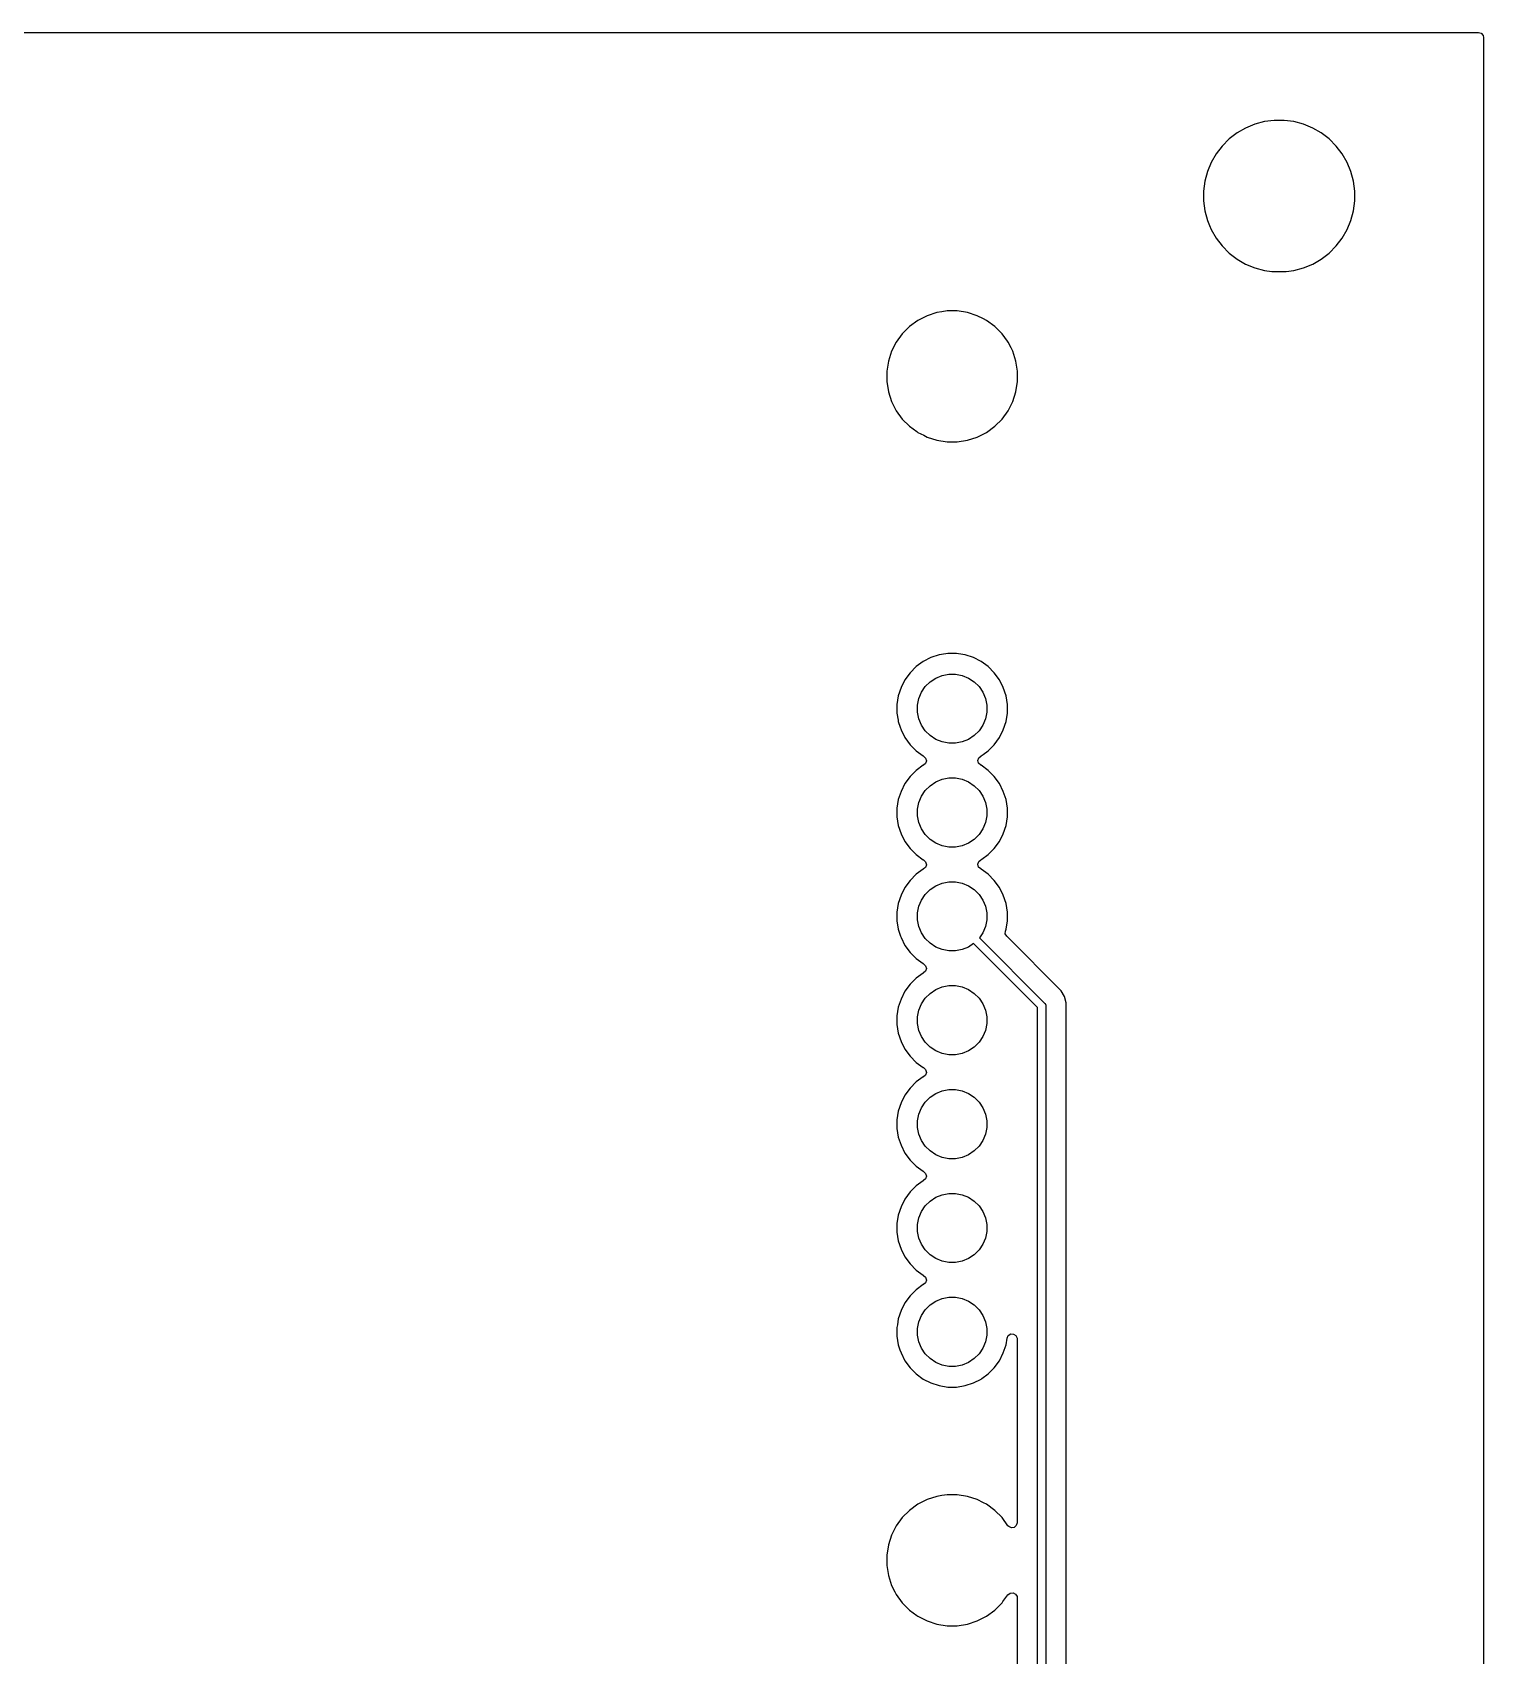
# Model space of a CAD drawing. Header units: millimetres. Extents: x 83.5 to 154.5, y -89 to -16.
# Drawn here: x 119 to 154.5, y -55.7 to -16 of the extents above; entities that cross this region are included whole.
import ezdxf

# ---------------------------------------------------------------- set-up
doc = ezdxf.new("R2010")
doc.units = ezdxf.units.MM
doc.layers.add('B.Cu', color=153, linetype='CONTINUOUS', true_color=0x4d7fc4)

msp = doc.modelspace()

# ---------------------------------------------------------------- linework, layer by layer
at = {"layer": 'B.Cu', "linetype": 'CONTINUOUS'}
for p, q in [((83.624, -16), (154.376, -16)), ((154.376, -16), (154.443039, -16.019685)), ((154.443039, -16.019685), (154.488794, -16.072489)), ((154.488794, -16.072489), (154.5, -16.124)), ((154.5, -16.124), (154.5, -88.874253)), ((148.903895, -18.243947), (148.679794, -18.336773)), ((149.138214, -18.181161), (148.903895, -18.243947)), ((149.378711, -18.1495), (149.138214, -18.181161)), ((149.378712, -18.1495), (149.378711, -18.1495)), ((149.621288, -18.1495), (149.378712, -18.1495)), ((149.621289, -18.1495), (149.621288, -18.1495)), ((149.861785, -18.181161), (149.621289, -18.1495)), ((150.096104, -18.243947), (149.861785, -18.181161)), ((150.320205, -18.336773), (150.096104, -18.243947)), ((148.277256, -18.605739), (148.105739, -18.777256)), ((148.277263, -18.605733), (148.277256, -18.605739)), ((148.469706, -18.458067), (148.277263, -18.605733)), ((148.679785, -18.336777), (148.469706, -18.458067)), ((148.679794, -18.336773), (148.679785, -18.336777)), ((150.320212, -18.336776), (150.320205, -18.336773)), ((150.530289, -18.458064), (150.320212, -18.336776)), ((150.530292, -18.458066), (150.530289, -18.458064)), ((150.530293, -18.458067), (150.530292, -18.458066)), ((150.722736, -18.605733), (150.530293, -18.458067)), ((150.722743, -18.605739), (150.722736, -18.605733)), ((150.89426, -18.777256), (150.722743, -18.605739)), ((147.958067, -18.969706), (147.836777, -19.179785)), ((148.105733, -18.777263), (147.958067, -18.969706)), ((148.105739, -18.777256), (148.105733, -18.777263)), ((150.894265, -18.777262), (150.89426, -18.777256)), ((151.041936, -18.969711), (150.894265, -18.777262)), ((151.163224, -19.179788), (151.041936, -18.969711)), ((147.743947, -19.403895), (147.681161, -19.638214)), ((147.836773, -19.179794), (147.743947, -19.403895)), ((147.836777, -19.179785), (147.836773, -19.179794)), ((151.256054, -19.4039), (151.163224, -19.179788)), ((151.318838, -19.638211), (151.256054, -19.4039)), ((147.681161, -19.638214), (147.6495, -19.878711)), ((151.3505, -19.878712), (151.318838, -19.638211)), ((147.6495, -19.878711), (147.6495, -20.121288)), ((147.6495, -20.121288), (147.681161, -20.361785)), ((151.318838, -20.361789), (151.3505, -20.121288)), ((151.3505, -20.121288), (151.3505, -19.878712)), ((147.681161, -20.361785), (147.743947, -20.596104)), ((147.743947, -20.596104), (147.7964, -20.722736)), ((151.163224, -20.820212), (151.256054, -20.5961)), ((151.256054, -20.5961), (151.318838, -20.361789)), ((147.7964, -20.722736), (147.836776, -20.820212)), ((147.836776, -20.820212), (147.958064, -21.030289)), ((147.958064, -21.030289), (147.958066, -21.030292)), ((147.958066, -21.030292), (147.958067, -21.030293)), ((147.958067, -21.030293), (148.105733, -21.222736)), ((150.894265, -21.222738), (151.041936, -21.030289)), ((151.041936, -21.030289), (151.163224, -20.820212)), ((148.105733, -21.222736), (148.105739, -21.222743)), ((148.105739, -21.222743), (148.277256, -21.39426)), ((148.277256, -21.39426), (148.277262, -21.394265)), ((148.277262, -21.394265), (148.469711, -21.541936)), ((150.530289, -21.541936), (150.722738, -21.394265)), ((150.722738, -21.394265), (150.894265, -21.222738)), ((148.469711, -21.541936), (148.679788, -21.663224)), ((148.679788, -21.663224), (148.9039, -21.756054)), ((148.9039, -21.756054), (149.138211, -21.818838)), ((149.138211, -21.818838), (149.318586, -21.842584)), ((149.669388, -21.844167), (149.861789, -21.818838)), ((149.861789, -21.818838), (150.0961, -21.756054)), ((150.0961, -21.756054), (150.320212, -21.663224)), ((150.320212, -21.663224), (150.530289, -21.541936)), ((149.318586, -21.842584), (149.378711, -21.8505)), ((149.378711, -21.8505), (149.378712, -21.8505)), ((149.378712, -21.8505), (149.621289, -21.8505)), ((149.621289, -21.8505), (149.669388, -21.844167)), ((140.885616, -22.92876), (140.661151, -23.043132)), ((141.125214, -22.85091), (140.885616, -22.92876)), ((141.249626, -22.831205), (141.125214, -22.85091)), ((141.374038, -22.8115), (141.249626, -22.831205)), ((141.625962, -22.8115), (141.374038, -22.8115)), ((141.874785, -22.85091), (141.625962, -22.8115)), ((142.114383, -22.92876), (141.874785, -22.85091)), ((142.268747, -23.007413), (142.114383, -22.92876)), ((142.338845, -23.04313), (142.268747, -23.007413)), ((140.279201, -23.36935), (140.131132, -23.573151)), ((140.279205, -23.369345), (140.279201, -23.36935)), ((140.457345, -23.191205), (140.279205, -23.369345)), ((140.45735, -23.191201), (140.457345, -23.191205)), ((140.661151, -23.043132), (140.45735, -23.191201)), ((142.338847, -23.043131), (142.338845, -23.04313)), ((142.338848, -23.043132), (142.338847, -23.043131)), ((142.542649, -23.191201), (142.338848, -23.043132)), ((142.542654, -23.191205), (142.542649, -23.191201)), ((142.720794, -23.369345), (142.542654, -23.191205)), ((142.720798, -23.36935), (142.720794, -23.369345)), ((142.849952, -23.547117), (142.720798, -23.36935)), ((140.01676, -23.797616), (139.93891, -24.037214)), ((140.131132, -23.573151), (140.01676, -23.797616)), ((142.86887, -23.573155), (142.849952, -23.547117)), ((142.941747, -23.716184), (142.86887, -23.573155)), ((142.983239, -23.797616), (142.941747, -23.716184)), ((142.983239, -23.797618), (142.983239, -23.797616)), ((142.983241, -23.797621), (142.983239, -23.797618)), ((143.06109, -24.037215), (142.983241, -23.797621)), ((139.93891, -24.037214), (139.8995, -24.286038)), ((143.1005, -24.286038), (143.06109, -24.037215)), ((139.8995, -24.286038), (139.8995, -24.537961)), ((139.8995, -24.537961), (139.93891, -24.786785)), ((143.06109, -24.786785), (143.1005, -24.537962)), ((143.1005, -24.537962), (143.1005, -24.286038)), ((139.93891, -24.786785), (140.01676, -25.026383)), ((142.983241, -25.026379), (143.06109, -24.786785)), ((140.01676, -25.026383), (140.131132, -25.250848)), ((140.131132, -25.250848), (140.279201, -25.454649)), ((142.720793, -25.454656), (142.86887, -25.250845)), ((142.86887, -25.250845), (142.983241, -25.026379)), ((140.279201, -25.454649), (140.279205, -25.454654)), ((140.279205, -25.454654), (140.457345, -25.632794)), ((140.457345, -25.632794), (140.45735, -25.632798)), ((140.45735, -25.632798), (140.635117, -25.761952)), ((140.635117, -25.761952), (140.661155, -25.78087)), ((140.661155, -25.78087), (140.804184, -25.853747)), ((142.114379, -25.895241), (142.338845, -25.78087)), ((142.338845, -25.78087), (142.542656, -25.632793)), ((142.542656, -25.632793), (142.720793, -25.454656)), ((140.804184, -25.853747), (140.885616, -25.895239)), ((140.885616, -25.895239), (140.885618, -25.895239)), ((140.885618, -25.895239), (140.885621, -25.895241)), ((140.885621, -25.895241), (141.125215, -25.97309)), ((141.125215, -25.97309), (141.374038, -26.0125)), ((141.374038, -26.0125), (141.374039, -26.0125)), ((141.374039, -26.0125), (141.625961, -26.0125)), ((141.625961, -26.0125), (141.625962, -26.0125)), ((141.625962, -26.0125), (141.874785, -25.97309)), ((141.874785, -25.97309), (142.114379, -25.895241)), ((140.981585, -31.288444), (140.792179, -31.384951)), ((141.18376, -31.222753), (140.981585, -31.288444)), ((141.345042, -31.197208), (141.18376, -31.222753)), ((141.393713, -31.1895), (141.345042, -31.197208)), ((141.606287, -31.1895), (141.393713, -31.1895)), ((141.654957, -31.197208), (141.606287, -31.1895)), ((141.81624, -31.222753), (141.654957, -31.197208)), ((141.816241, -31.222753), (141.81624, -31.222753)), ((141.816243, -31.222754), (141.816241, -31.222753)), ((142.018412, -31.288443), (141.816243, -31.222754)), ((142.018413, -31.288443), (142.018412, -31.288443)), ((142.018414, -31.288444), (142.018413, -31.288443)), ((142.20782, -31.384951), (142.018414, -31.288444)), ((140.46989, -31.660213), (140.344951, -31.832179)), ((140.620213, -31.50989), (140.46989, -31.660213)), ((140.792179, -31.384951), (140.620213, -31.50989)), ((141.099313, -31.790367), (141.253258, -31.726601)), ((141.253258, -31.726601), (141.416685, -31.694093)), ((141.416685, -31.694093), (141.583315, -31.694093)), ((141.583315, -31.694093), (141.746742, -31.726601)), ((141.746742, -31.726601), (141.900687, -31.790367)), ((142.379786, -31.50989), (142.20782, -31.384951)), ((142.530109, -31.660213), (142.379786, -31.50989)), ((142.655048, -31.832179), (142.530109, -31.660213)), ((140.248444, -32.021585), (140.182753, -32.22376)), ((140.344951, -31.832179), (140.248444, -32.021585)), ((140.686601, -32.293258), (140.750367, -32.139313)), ((140.750367, -32.139313), (140.842941, -32.000766)), ((140.842941, -32.000766), (140.960766, -31.882941)), ((140.960766, -31.882941), (141.099313, -31.790367)), ((141.900687, -31.790367), (142.039234, -31.882941)), ((142.039234, -31.882941), (142.157059, -32.000766)), ((142.157059, -32.000766), (142.249633, -32.139313)), ((142.249633, -32.139313), (142.313399, -32.293258)), ((142.655049, -31.832181), (142.655048, -31.832179)), ((142.655051, -31.832184), (142.655049, -31.832181)), ((142.751557, -32.021588), (142.655051, -31.832184)), ((142.817246, -32.223757), (142.751557, -32.021588)), ((140.182753, -32.22376), (140.1495, -32.433713)), ((140.1495, -32.433713), (140.1495, -32.646286)), ((140.654093, -32.456685), (140.686601, -32.293258)), ((140.654093, -32.623315), (140.654093, -32.456685)), ((142.313399, -32.293258), (142.345907, -32.456685)), ((142.345907, -32.456685), (142.345907, -32.623315)), ((142.8505, -32.433713), (142.817246, -32.223757)), ((142.8505, -32.646287), (142.8505, -32.433713)), ((140.1495, -32.646286), (140.177377, -32.822299)), ((140.177377, -32.822299), (140.182754, -32.856243)), ((140.182754, -32.856243), (140.227317, -32.993394)), ((140.686601, -32.786742), (140.654093, -32.623315)), ((140.750367, -32.940687), (140.686601, -32.786742)), ((140.842941, -33.079234), (140.750367, -32.940687)), ((142.249633, -32.940687), (142.157059, -33.079234)), ((142.313399, -32.786742), (142.249633, -32.940687)), ((142.345907, -32.623315), (142.313399, -32.786742)), ((142.751557, -33.058412), (142.817246, -32.856243)), ((142.817246, -32.856243), (142.8505, -32.646287)), ((140.227317, -32.993394), (140.248444, -33.058414)), ((140.248444, -33.058414), (140.344951, -33.24782)), ((140.344951, -33.24782), (140.46989, -33.419786)), ((140.960766, -33.197059), (140.842941, -33.079234)), ((141.099313, -33.289633), (140.960766, -33.197059)), ((141.253258, -33.353399), (141.099313, -33.289633)), ((141.900687, -33.289633), (141.746742, -33.353399)), ((142.039234, -33.197059), (141.900687, -33.289633)), ((142.157059, -33.079234), (142.039234, -33.197059)), ((142.530109, -33.419786), (142.655048, -33.24782)), ((142.655047, -33.24782), (142.655051, -33.247816)), ((142.655048, -33.24782), (142.655047, -33.24782)), ((142.655051, -33.247816), (142.751557, -33.058412)), ((140.46989, -33.419786), (140.620213, -33.570109)), ((140.620213, -33.570109), (140.792182, -33.69505)), ((140.792182, -33.69505), (140.800946, -33.699516)), ((140.800946, -33.699516), (140.851742, -33.747491)), ((141.416685, -33.385907), (141.253258, -33.353399)), ((141.583315, -33.385907), (141.416685, -33.385907)), ((141.746742, -33.353399), (141.583315, -33.385907)), ((142.131463, -33.804692), (142.153999, -33.738556)), ((142.153999, -33.738556), (142.199054, -33.699515)), ((142.199054, -33.699515), (142.207816, -33.695051)), ((142.207816, -33.695051), (142.260481, -33.656788)), ((142.260481, -33.656788), (142.379786, -33.570109)), ((142.379786, -33.570109), (142.379788, -33.570106)), ((142.379788, -33.570106), (142.379792, -33.570104)), ((142.379792, -33.570104), (142.530104, -33.419792)), ((142.530104, -33.419792), (142.530106, -33.419788)), ((142.530106, -33.419788), (142.530109, -33.419786)), ((140.620213, -34.04989), (140.46989, -34.200213)), ((140.792182, -33.924949), (140.620213, -34.04989)), ((140.800946, -33.920484), (140.792182, -33.924949)), ((140.845998, -33.881447), (140.800946, -33.920484)), ((140.868536, -33.815312), (140.845998, -33.881447)), ((140.851742, -33.747491), (140.868536, -33.815312)), ((142.148259, -33.872512), (142.131463, -33.804692)), ((142.199054, -33.920485), (142.148259, -33.872512)), ((142.207115, -33.924591), (142.199054, -33.920485)), ((142.20782, -33.924951), (142.207115, -33.924591)), ((142.379786, -34.04989), (142.20782, -33.924951)), ((142.530109, -34.200213), (142.379786, -34.04989)), ((140.344951, -34.372179), (140.248444, -34.561585)), ((140.46989, -34.200213), (140.344951, -34.372179)), ((140.842941, -34.540766), (140.960766, -34.422941)), ((140.960766, -34.422941), (141.099313, -34.330367)), ((141.099313, -34.330367), (141.253258, -34.266601)), ((141.253258, -34.266601), (141.416685, -34.234093)), ((141.416685, -34.234093), (141.583315, -34.234093)), ((141.583315, -34.234093), (141.746742, -34.266601)), ((141.746742, -34.266601), (141.900687, -34.330367)), ((141.900687, -34.330367), (142.039234, -34.422941)), ((142.039234, -34.422941), (142.157059, -34.540766)), ((142.655048, -34.372179), (142.530109, -34.200213)), ((142.655049, -34.372181), (142.655048, -34.372179)), ((142.655051, -34.372184), (142.655049, -34.372181)), ((142.751557, -34.561588), (142.655051, -34.372184)), ((140.182753, -34.76376), (140.1495, -34.973713)), ((140.248444, -34.561585), (140.182753, -34.76376)), ((140.654093, -34.996685), (140.686601, -34.833258)), ((140.686601, -34.833258), (140.750367, -34.679313)), ((140.750367, -34.679313), (140.842941, -34.540766)), ((142.157059, -34.540766), (142.249633, -34.679313)), ((142.249633, -34.679313), (142.313399, -34.833258)), ((142.313399, -34.833258), (142.345907, -34.996685)), ((142.817246, -34.763757), (142.751557, -34.561588)), ((142.8505, -34.973713), (142.817246, -34.763757)), ((140.1495, -34.973713), (140.1495, -35.186286)), ((140.1495, -35.186286), (140.182753, -35.396239)), ((140.654093, -35.163315), (140.654093, -34.996685)), ((140.686601, -35.326742), (140.654093, -35.163315)), ((140.750367, -35.480687), (140.686601, -35.326742)), ((142.313399, -35.326742), (142.249633, -35.480687)), ((142.345907, -35.163315), (142.313399, -35.326742)), ((142.345907, -34.996685), (142.345907, -35.163315)), ((142.817246, -35.396243), (142.8505, -35.186287)), ((142.8505, -35.186287), (142.8505, -34.973713)), ((140.182753, -35.396239), (140.248444, -35.598414)), ((140.248444, -35.598414), (140.344951, -35.78782)), ((140.842941, -35.619234), (140.750367, -35.480687)), ((140.960766, -35.737059), (140.842941, -35.619234)), ((142.157059, -35.619234), (142.039234, -35.737059)), ((142.249633, -35.480687), (142.157059, -35.619234)), ((142.655051, -35.787816), (142.751557, -35.598412)), ((142.751557, -35.598412), (142.817246, -35.396243)), ((140.344951, -35.78782), (140.46989, -35.959786)), ((140.46989, -35.959786), (140.620213, -36.110109)), ((140.620213, -36.110109), (140.792182, -36.23505)), ((141.099313, -35.829633), (140.960766, -35.737059)), ((141.253258, -35.893399), (141.099313, -35.829633)), ((141.416685, -35.925907), (141.253258, -35.893399)), ((141.583315, -35.925907), (141.416685, -35.925907)), ((141.746742, -35.893399), (141.583315, -35.925907)), ((141.900687, -35.829633), (141.746742, -35.893399)), ((142.039234, -35.737059), (141.900687, -35.829633)), ((142.229789, -36.219086), (142.379786, -36.110109)), ((142.379786, -36.110109), (142.379788, -36.110106)), ((142.379788, -36.110106), (142.379792, -36.110104)), ((142.379792, -36.110104), (142.530104, -35.959792)), ((142.530104, -35.959792), (142.530106, -35.959788)), ((142.530106, -35.959788), (142.530109, -35.959786)), ((142.530109, -35.959786), (142.655048, -35.78782)), ((142.655047, -35.78782), (142.655051, -35.787816)), ((142.655048, -35.78782), (142.655047, -35.78782)), ((140.792182, -36.464949), (140.620213, -36.58989)), ((140.792182, -36.23505), (140.800946, -36.239516)), ((140.800946, -36.460484), (140.792182, -36.464949)), ((140.800946, -36.239516), (140.851742, -36.287491)), ((140.845998, -36.421447), (140.800946, -36.460484)), ((140.868536, -36.355312), (140.845998, -36.421447)), ((140.851742, -36.287491), (140.868536, -36.355312)), ((142.131463, -36.344692), (142.153999, -36.278556)), ((142.148259, -36.412512), (142.131463, -36.344692)), ((142.199054, -36.460485), (142.148259, -36.412512)), ((142.153999, -36.278556), (142.199054, -36.239515)), ((142.199054, -36.239515), (142.207816, -36.235051)), ((142.207115, -36.464591), (142.199054, -36.460485)), ((142.20782, -36.464951), (142.207115, -36.464591)), ((142.207816, -36.235051), (142.229789, -36.219086)), ((142.379786, -36.58989), (142.20782, -36.464951)), ((140.344951, -36.912179), (140.248444, -37.101585)), ((140.46989, -36.740213), (140.344951, -36.912179)), ((140.620213, -36.58989), (140.46989, -36.740213)), ((140.960766, -36.962941), (141.099313, -36.870367)), ((141.099313, -36.870367), (141.253258, -36.806601)), ((141.253258, -36.806601), (141.416685, -36.774093)), ((141.416685, -36.774093), (141.583315, -36.774093)), ((141.583315, -36.774093), (141.746742, -36.806601)), ((141.746742, -36.806601), (141.900687, -36.870367)), ((141.900687, -36.870367), (142.039234, -36.962941)), ((142.530109, -36.740213), (142.379786, -36.58989)), ((142.655048, -36.912179), (142.530109, -36.740213)), ((142.655049, -36.912181), (142.655048, -36.912179)), ((142.655051, -36.912184), (142.655049, -36.912181)), ((142.751557, -37.101588), (142.655051, -36.912184)), ((140.182753, -37.30376), (140.1495, -37.513713)), ((140.248444, -37.101585), (140.182753, -37.30376)), ((140.686601, -37.373258), (140.750367, -37.219313)), ((140.750367, -37.219313), (140.842941, -37.080766)), ((140.842941, -37.080766), (140.960766, -36.962941)), ((142.039234, -36.962941), (142.157059, -37.080766)), ((142.157059, -37.080766), (142.249633, -37.219313)), ((142.249633, -37.219313), (142.313399, -37.373258)), ((142.817246, -37.303757), (142.751557, -37.101588)), ((142.8505, -37.513713), (142.817246, -37.303757)), ((140.1495, -37.513713), (140.1495, -37.726286)), ((140.654093, -37.536685), (140.686601, -37.373258)), ((140.654093, -37.703315), (140.654093, -37.536685)), ((140.686601, -37.866742), (140.654093, -37.703315)), ((142.313399, -37.373258), (142.345907, -37.536685)), ((142.345907, -37.703315), (142.313399, -37.866742)), ((142.345907, -37.536685), (142.345907, -37.703315)), ((142.8505, -37.726287), (142.8505, -37.513713)), ((140.1495, -37.726286), (140.182753, -37.936239)), ((140.182753, -37.936239), (140.182753, -37.936241)), ((140.182753, -37.936241), (140.182754, -37.936243)), ((140.182754, -37.936243), (140.237431, -38.104522)), ((140.237431, -38.104522), (140.248444, -38.138414)), ((140.750367, -38.020687), (140.686601, -37.866742)), ((140.842941, -38.159234), (140.750367, -38.020687)), ((142.249633, -38.020687), (142.16651, -38.145088)), ((142.313399, -37.866742), (142.249633, -38.020687)), ((142.800272, -38.043199), (142.803507, -37.978523)), ((142.833757, -38.104522), (142.800272, -38.043199)), ((142.803507, -37.978523), (142.817246, -37.936243)), ((142.817246, -37.936243), (142.8505, -37.726287)), ((144.170518, -39.441282), (142.833757, -38.104522)), ((140.248444, -38.138414), (140.344951, -38.32782)), ((140.344951, -38.32782), (140.46989, -38.499786)), ((140.46989, -38.499786), (140.620213, -38.650109)), ((140.960766, -38.277059), (140.842941, -38.159234)), ((141.099313, -38.369633), (140.960766, -38.277059)), ((141.253258, -38.433399), (141.099313, -38.369633)), ((141.416685, -38.465907), (141.253258, -38.433399)), ((141.583315, -38.465907), (141.416685, -38.465907)), ((141.746742, -38.433399), (141.583315, -38.465907)), ((141.900687, -38.369633), (141.746742, -38.433399)), ((142.025088, -38.28651), (141.900687, -38.369633)), ((143.59, -39.851421), (142.025088, -38.28651)), ((142.16651, -38.145088), (143.760711, -39.73929)), ((140.620213, -38.650109), (140.792182, -38.77505)), ((140.792182, -38.77505), (140.800946, -38.779516)), ((140.800946, -38.779516), (140.851742, -38.827491)), ((140.868536, -38.895312), (140.845998, -38.961447)), ((140.851742, -38.827491), (140.868536, -38.895312)), ((140.46989, -39.280213), (140.344951, -39.452179)), ((140.620213, -39.12989), (140.46989, -39.280213)), ((140.792182, -39.004949), (140.620213, -39.12989)), ((140.800946, -39.000484), (140.792182, -39.004949)), ((140.845998, -38.961447), (140.800946, -39.000484)), ((140.248444, -39.641585), (140.182753, -39.84376)), ((140.344951, -39.452179), (140.248444, -39.641585)), ((140.750367, -39.759313), (140.842941, -39.620766)), ((140.842941, -39.620766), (140.960766, -39.502941)), ((140.960766, -39.502941), (141.099313, -39.410367)), ((141.099313, -39.410367), (141.253258, -39.346601)), ((141.253258, -39.346601), (141.416685, -39.314093)), ((141.416685, -39.314093), (141.583315, -39.314093)), ((141.583315, -39.314093), (141.746742, -39.346601)), ((141.746742, -39.346601), (141.900687, -39.410367)), ((141.900687, -39.410367), (142.039234, -39.502941)), ((142.039234, -39.502941), (142.157059, -39.620766)), ((142.157059, -39.620766), (142.249633, -39.759313)), ((144.170524, -39.44129), (144.170518, -39.441282)), ((144.249573, -39.578209), (144.170524, -39.44129)), ((144.249577, -39.578216), (144.249573, -39.578209)), ((144.290501, -39.730943), (144.249577, -39.578216)), ((140.182753, -39.84376), (140.1495, -40.053713)), ((140.1495, -40.053713), (140.1495, -40.266286)), ((140.654093, -40.076685), (140.686601, -39.913258)), ((140.654093, -40.243315), (140.654093, -40.076685)), ((140.686601, -39.913258), (140.750367, -39.759313)), ((142.249633, -39.759313), (142.313399, -39.913258)), ((142.313399, -39.913258), (142.345907, -40.076685)), ((142.345907, -40.076685), (142.345907, -40.243315)), ((143.59, -58.683578), (143.59, -39.851421)), ((143.760711, -39.73929), (143.773147, -39.754443)), ((143.773147, -39.754443), (143.788079, -39.790491)), ((143.788079, -39.790491), (143.79, -39.81)), ((143.79, -39.81), (143.79, -58.725)), ((144.2905, -39.89906), (144.290501, -39.899047)), ((144.2905, -58.804057), (144.2905, -39.89906)), ((144.290501, -39.730944), (144.290501, -39.730943)), ((144.290501, -39.899047), (144.290501, -39.730944)), ((140.1495, -40.266286), (140.182753, -40.476239)), ((140.182753, -40.476239), (140.248444, -40.678414)), ((140.686601, -40.406742), (140.654093, -40.243315)), ((140.750367, -40.560687), (140.686601, -40.406742)), ((142.313399, -40.406742), (142.249633, -40.560687)), ((142.345907, -40.243315), (142.313399, -40.406742)), ((140.248444, -40.678414), (140.344951, -40.86782)), ((140.344951, -40.86782), (140.46989, -41.039786)), ((140.842941, -40.699234), (140.750367, -40.560687)), ((140.960766, -40.817059), (140.842941, -40.699234)), ((141.099313, -40.909633), (140.960766, -40.817059)), ((142.039234, -40.817059), (141.900687, -40.909633)), ((142.157059, -40.699234), (142.039234, -40.817059)), ((142.249633, -40.560687), (142.157059, -40.699234)), ((140.46989, -41.039786), (140.620213, -41.190109)), ((140.620213, -41.190109), (140.792182, -41.31505)), ((141.253258, -40.973399), (141.099313, -40.909633)), ((141.416685, -41.005907), (141.253258, -40.973399)), ((141.583315, -41.005907), (141.416685, -41.005907)), ((141.746742, -40.973399), (141.583315, -41.005907)), ((141.900687, -40.909633), (141.746742, -40.973399)), ((140.620213, -41.66989), (140.46989, -41.820213)), ((140.792182, -41.544949), (140.620213, -41.66989)), ((140.792182, -41.31505), (140.800946, -41.319516)), ((140.800946, -41.540484), (140.792182, -41.544949)), ((140.800946, -41.319516), (140.851742, -41.367491)), ((140.845998, -41.501447), (140.800946, -41.540484)), ((140.868536, -41.435312), (140.845998, -41.501447)), ((140.851742, -41.367491), (140.868536, -41.435312)), ((140.344951, -41.992179), (140.248444, -42.181585)), ((140.46989, -41.820213), (140.344951, -41.992179)), ((140.842941, -42.160766), (140.960766, -42.042941)), ((140.960766, -42.042941), (141.099313, -41.950367)), ((141.099313, -41.950367), (141.253258, -41.886601)), ((141.253258, -41.886601), (141.416685, -41.854093)), ((141.416685, -41.854093), (141.583315, -41.854093)), ((141.583315, -41.854093), (141.746742, -41.886601)), ((141.746742, -41.886601), (141.900687, -41.950367)), ((141.900687, -41.950367), (142.039234, -42.042941)), ((142.039234, -42.042941), (142.157059, -42.160766)), ((140.182753, -42.38376), (140.1495, -42.593713)), ((140.248444, -42.181585), (140.182753, -42.38376)), ((140.654093, -42.616685), (140.686601, -42.453258)), ((140.686601, -42.453258), (140.750367, -42.299313)), ((140.750367, -42.299313), (140.842941, -42.160766)), ((142.157059, -42.160766), (142.249633, -42.299313)), ((142.249633, -42.299313), (142.313399, -42.453258)), ((142.313399, -42.453258), (142.345907, -42.616685)), ((140.1495, -42.593713), (140.1495, -42.806286)), ((140.1495, -42.806286), (140.182753, -43.016239)), ((140.654093, -42.783315), (140.654093, -42.616685)), ((140.686601, -42.946742), (140.654093, -42.783315)), ((142.345907, -42.783315), (142.313399, -42.946742)), ((142.345907, -42.616685), (142.345907, -42.783315)), ((140.182753, -43.016239), (140.248444, -43.218414)), ((140.248444, -43.218414), (140.344951, -43.40782)), ((140.750367, -43.100687), (140.686601, -42.946742)), ((140.842941, -43.239234), (140.750367, -43.100687)), ((140.960766, -43.357059), (140.842941, -43.239234)), ((142.157059, -43.239234), (142.039234, -43.357059)), ((142.249633, -43.100687), (142.157059, -43.239234)), ((142.313399, -42.946742), (142.249633, -43.100687)), ((140.344951, -43.40782), (140.46989, -43.579786)), ((140.46989, -43.579786), (140.620213, -43.730109)), ((141.099313, -43.449633), (140.960766, -43.357059)), ((141.253258, -43.513399), (141.099313, -43.449633)), ((141.416685, -43.545907), (141.253258, -43.513399)), ((141.583315, -43.545907), (141.416685, -43.545907)), ((141.746742, -43.513399), (141.583315, -43.545907)), ((141.900687, -43.449633), (141.746742, -43.513399)), ((142.039234, -43.357059), (141.900687, -43.449633)), ((140.620213, -43.730109), (140.792182, -43.85505)), ((140.792182, -43.85505), (140.800946, -43.859516)), ((140.800946, -43.859516), (140.851742, -43.907491)), ((140.845998, -44.041447), (140.800946, -44.080484)), ((140.868536, -43.975312), (140.845998, -44.041447)), ((140.851742, -43.907491), (140.868536, -43.975312)), ((140.46989, -44.360213), (140.344951, -44.532179)), ((140.620213, -44.20989), (140.46989, -44.360213)), ((140.792182, -44.084949), (140.620213, -44.20989)), ((140.800946, -44.080484), (140.792182, -44.084949)), ((141.099313, -44.490367), (141.253258, -44.426601)), ((141.253258, -44.426601), (141.416685, -44.394093)), ((141.416685, -44.394093), (141.583315, -44.394093)), ((141.583315, -44.394093), (141.746742, -44.426601)), ((141.746742, -44.426601), (141.900687, -44.490367)), ((140.248444, -44.721585), (140.182753, -44.92376)), ((140.344951, -44.532179), (140.248444, -44.721585)), ((140.686601, -44.993258), (140.750367, -44.839313)), ((140.750367, -44.839313), (140.842941, -44.700766)), ((140.842941, -44.700766), (140.960766, -44.582941)), ((140.960766, -44.582941), (141.099313, -44.490367)), ((141.900687, -44.490367), (142.039234, -44.582941)), ((142.039234, -44.582941), (142.157059, -44.700766)), ((142.157059, -44.700766), (142.249633, -44.839313)), ((142.249633, -44.839313), (142.313399, -44.993258)), ((140.182753, -44.92376), (140.1495, -45.133713)), ((140.1495, -45.133713), (140.1495, -45.346286)), ((140.654093, -45.156685), (140.686601, -44.993258)), ((140.654093, -45.323315), (140.654093, -45.156685)), ((142.313399, -44.993258), (142.345907, -45.156685)), ((142.345907, -45.156685), (142.345907, -45.323315)), ((140.1495, -45.346286), (140.182753, -45.556239)), ((140.182753, -45.556239), (140.248444, -45.758414)), ((140.686601, -45.486742), (140.654093, -45.323315)), ((140.750367, -45.640687), (140.686601, -45.486742)), ((140.842941, -45.779234), (140.750367, -45.640687)), ((142.249633, -45.640687), (142.157059, -45.779234)), ((142.313399, -45.486742), (142.249633, -45.640687)), ((142.345907, -45.323315), (142.313399, -45.486742)), ((140.248444, -45.758414), (140.344951, -45.94782)), ((140.344951, -45.94782), (140.46989, -46.119786)), ((140.960766, -45.897059), (140.842941, -45.779234)), ((141.099313, -45.989633), (140.960766, -45.897059)), ((141.253258, -46.053399), (141.099313, -45.989633)), ((141.900687, -45.989633), (141.746742, -46.053399)), ((142.039234, -45.897059), (141.900687, -45.989633)), ((142.157059, -45.779234), (142.039234, -45.897059)), ((140.46989, -46.119786), (140.620213, -46.270109)), ((140.620213, -46.270109), (140.792182, -46.39505)), ((140.792182, -46.39505), (140.800946, -46.399516)), ((140.800946, -46.399516), (140.851742, -46.447491)), ((141.416685, -46.085907), (141.253258, -46.053399)), ((141.583315, -46.085907), (141.416685, -46.085907)), ((141.746742, -46.053399), (141.583315, -46.085907)), ((140.620213, -46.74989), (140.46989, -46.900213)), ((140.792182, -46.624949), (140.620213, -46.74989)), ((140.800946, -46.620484), (140.792182, -46.624949)), ((140.845998, -46.581447), (140.800946, -46.620484)), ((140.868536, -46.515312), (140.845998, -46.581447)), ((140.851742, -46.447491), (140.868536, -46.515312)), ((140.344951, -47.072179), (140.248444, -47.261585)), ((140.46989, -46.900213), (140.344951, -47.072179)), ((140.750367, -47.379313), (140.842941, -47.240766)), ((140.842941, -47.240766), (140.960766, -47.122941)), ((140.960766, -47.122941), (141.099313, -47.030367)), ((141.099313, -47.030367), (141.253258, -46.966601)), ((141.253258, -46.966601), (141.416685, -46.934093)), ((141.416685, -46.934093), (141.583315, -46.934093)), ((141.583315, -46.934093), (141.746742, -46.966601)), ((141.746742, -46.966601), (141.900687, -47.030367)), ((141.900687, -47.030367), (142.039234, -47.122941)), ((142.039234, -47.122941), (142.157059, -47.240766)), ((142.157059, -47.240766), (142.249633, -47.379313)), ((140.160045, -47.607133), (140.1495, -47.673713)), ((140.182753, -47.46376), (140.160045, -47.607133)), ((140.248444, -47.261585), (140.182753, -47.46376)), ((140.654093, -47.696685), (140.686601, -47.533258)), ((140.686601, -47.533258), (140.750367, -47.379313)), ((142.249633, -47.379313), (142.313399, -47.533258)), ((142.313399, -47.533258), (142.345907, -47.696685)), ((140.1495, -47.673713), (140.1495, -47.886287)), ((140.1495, -47.886287), (140.182754, -48.096243)), ((140.654093, -47.863315), (140.654093, -47.696685)), ((140.686601, -48.026742), (140.654093, -47.863315)), ((140.750367, -48.180687), (140.686601, -48.026742)), ((142.313399, -48.026742), (142.249633, -48.180687)), ((142.345907, -47.863315), (142.313399, -48.026742)), ((142.345907, -47.696685), (142.345907, -47.863315)), ((142.817246, -48.096243), (142.843027, -47.933467)), ((142.843027, -47.933467), (142.872956, -47.870333)), ((142.872956, -47.870333), (142.932268, -47.833402)), ((142.932268, -47.833402), (143.00213, -47.8344)), ((143.00213, -47.8344), (143.060363, -47.87301)), ((143.060363, -47.87301), (143.088477, -47.936973)), ((143.088477, -47.936973), (143.0895, -47.952866)), ((143.0895, -47.952866), (143.0895, -52.451192)), ((140.182754, -48.096243), (140.223332, -48.22113)), ((140.223332, -48.22113), (140.248444, -48.298414)), ((140.248444, -48.298414), (140.344951, -48.48782)), ((140.842941, -48.319234), (140.750367, -48.180687)), ((140.960766, -48.437059), (140.842941, -48.319234)), ((142.157059, -48.319234), (142.039234, -48.437059)), ((142.249633, -48.180687), (142.157059, -48.319234)), ((142.655051, -48.487816), (142.751557, -48.298412)), ((142.751557, -48.298412), (142.817246, -48.096243)), ((140.344951, -48.48782), (140.46989, -48.659786)), ((140.46989, -48.659786), (140.620213, -48.810109)), ((140.620213, -48.810109), (140.792179, -48.935048)), ((141.099313, -48.529633), (140.960766, -48.437059)), ((141.253258, -48.593399), (141.099313, -48.529633)), ((141.416685, -48.625907), (141.253258, -48.593399)), ((141.583315, -48.625907), (141.416685, -48.625907)), ((141.746742, -48.593399), (141.583315, -48.625907)), ((141.900687, -48.529633), (141.746742, -48.593399)), ((142.039234, -48.437059), (141.900687, -48.529633)), ((142.229789, -48.919086), (142.379786, -48.810109)), ((142.379786, -48.810109), (142.379788, -48.810106)), ((142.379788, -48.810106), (142.379792, -48.810104)), ((142.379792, -48.810104), (142.530104, -48.659792)), ((142.530104, -48.659792), (142.530106, -48.659788)), ((142.530106, -48.659788), (142.530109, -48.659786)), ((142.530109, -48.659786), (142.655048, -48.48782)), ((142.655047, -48.48782), (142.655051, -48.487816)), ((142.655048, -48.48782), (142.655047, -48.48782)), ((140.792179, -48.935048), (140.792181, -48.935049)), ((140.792181, -48.935049), (140.792184, -48.935051)), ((140.792184, -48.935051), (140.981588, -49.031557)), ((140.981588, -49.031557), (141.183757, -49.097246)), ((141.183757, -49.097246), (141.393713, -49.1305)), ((141.393713, -49.1305), (141.393714, -49.1305)), ((141.393714, -49.1305), (141.606286, -49.1305)), ((141.606286, -49.1305), (141.606287, -49.1305)), ((141.606287, -49.1305), (141.816243, -49.097246)), ((141.816243, -49.097246), (142.018412, -49.031557)), ((142.018412, -49.031557), (142.207816, -48.935051)), ((142.207816, -48.935051), (142.229789, -48.919086)), ((140.661151, -51.999132), (140.45735, -52.147201)), ((140.885616, -51.88476), (140.661151, -51.999132)), ((141.125214, -51.80691), (140.885616, -51.88476)), ((141.249626, -51.787205), (141.125214, -51.80691)), ((141.374038, -51.7675), (141.249626, -51.787205)), ((141.625962, -51.7675), (141.374038, -51.7675)), ((141.874785, -51.80691), (141.625962, -51.7675)), ((142.114383, -51.88476), (141.874785, -51.80691)), ((142.268747, -51.963413), (142.114383, -51.88476)), ((142.338845, -51.99913), (142.268747, -51.963413)), ((142.338847, -51.999131), (142.338845, -51.99913)), ((142.338848, -51.999132), (142.338847, -51.999131)), ((142.542649, -52.147201), (142.338848, -51.999132)), ((140.279201, -52.32535), (140.131132, -52.529151)), ((140.279205, -52.325345), (140.279201, -52.32535)), ((140.457345, -52.147205), (140.279205, -52.325345)), ((140.45735, -52.147201), (140.457345, -52.147205)), ((142.542654, -52.147205), (142.542649, -52.147201)), ((142.720794, -52.325345), (142.542654, -52.147205)), ((142.720798, -52.32535), (142.720794, -52.325345)), ((142.865182, -52.524077), (142.720798, -52.32535)), ((140.01676, -52.753616), (139.93891, -52.993214)), ((140.131132, -52.529151), (140.01676, -52.753616)), ((142.884297, -52.544905), (142.865182, -52.524077)), ((142.947853, -52.57393), (142.884297, -52.544905)), ((143.017011, -52.563986), (142.947853, -52.57393)), ((143.069815, -52.518231), (143.017011, -52.563986)), ((143.0895, -52.451192), (143.069815, -52.518231)), ((139.93891, -52.993214), (139.8995, -53.242038)), ((139.8995, -53.242038), (139.8995, -53.493961)), ((139.8995, -53.493961), (139.93891, -53.742785)), ((139.93891, -53.742785), (140.01676, -53.982383)), ((140.01676, -53.982383), (140.095413, -54.136747)), ((140.095413, -54.136747), (140.111977, -54.169256)), ((140.111977, -54.169256), (140.131132, -54.206848)), ((140.131132, -54.206848), (140.279201, -54.410649)), ((142.720793, -54.410656), (142.742703, -54.380499)), ((142.742703, -54.380499), (142.865182, -54.211922)), ((142.865182, -54.211922), (142.920512, -54.169256)), ((142.920512, -54.169256), (142.990125, -54.163277)), ((142.990125, -54.163277), (143.05192, -54.195882)), ((143.05192, -54.195882), (143.086277, -54.256721)), ((143.086277, -54.256721), (143.0895, -54.284807)), ((143.0895, -54.284807), (143.0895, -58.424902)), ((140.279201, -54.410649), (140.279205, -54.410654)), ((140.279205, -54.410654), (140.457345, -54.588794)), ((140.457345, -54.588794), (140.45735, -54.588798)), ((140.45735, -54.588798), (140.635117, -54.717952)), ((140.635117, -54.717952), (140.661155, -54.73687)), ((140.661155, -54.73687), (140.804184, -54.809747)), ((142.114379, -54.851241), (142.338845, -54.73687)), ((142.338845, -54.73687), (142.542656, -54.588793)), ((142.542656, -54.588793), (142.720793, -54.410656)), ((140.804184, -54.809747), (140.885616, -54.851239)), ((140.885616, -54.851239), (140.885618, -54.851239)), ((140.885618, -54.851239), (140.885621, -54.851241)), ((140.885621, -54.851241), (141.125215, -54.92909)), ((141.125215, -54.92909), (141.374038, -54.9685)), ((141.374038, -54.9685), (141.374039, -54.9685)), ((141.374039, -54.9685), (141.625961, -54.9685)), ((141.625961, -54.9685), (141.625962, -54.9685)), ((141.625962, -54.9685), (141.874785, -54.92909)), ((141.874785, -54.92909), (142.114379, -54.851241))]:
    msp.add_line(p, q, dxfattribs=at)

doc.saveas('drawing.dxf')
